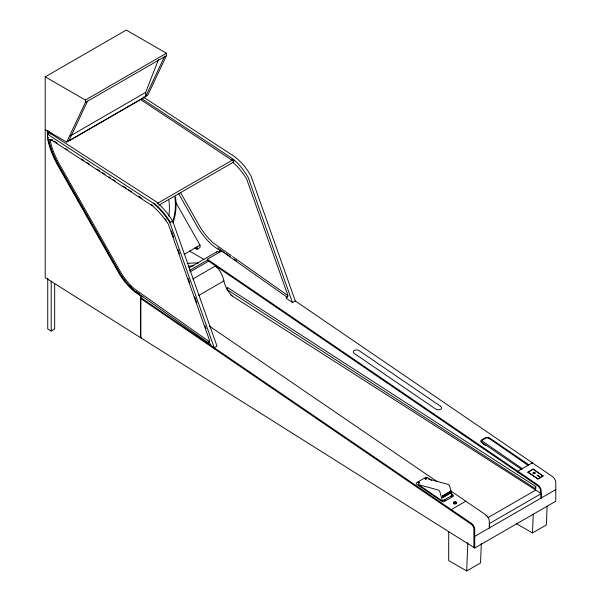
<?xml version="1.0" encoding="UTF-8"?>
<svg xmlns="http://www.w3.org/2000/svg" width="601" height="601" viewBox="0 0 601 601"><rect width="100%" height="100%" fill="white"/><g stroke="black" fill="none" stroke-linecap="round" stroke-linejoin="round"><path stroke-width="0.9" d="M448.699 531.727L448.699 560.56L466.692 570.95L467.818 542.831L467.12 543.229M481.333 543.266L480.545 562.949L466.692 570.95M516.357 523.629L532.509 532.952L533.252 514.208M547.113 506.207L546.362 524.951L532.509 532.952M227.418 289.847L227.539 287.526L535.829 486.555L535.709 488.876L227.418 289.847A2.442 1.322 -57.2 0 1 227.539 287.526M451.201 510.519L451.276 509.61L465.828 501.211M454.138 502.954L455.37 502.068L455.701 502.489L454.138 502.954L455.37 502.068M454.484 503.195L455.716 502.301M517.709 472.123L517.784 471.207L532.336 462.808L532.261 463.724M527.971 472.273L533.185 469.08L543.049 476.015L537.85 479.02L527.971 472.273L533.185 469.08M537.85 479.02L543.064 475.827M209.103 341.09L209.554 343.051L210.876 344.673M87.468 101.246L68.762 141.047L145.66 96.648L145.66 92.389L158.424 59.732M49.267 139.687L48.283 139.282A58.643 33.859 60 0 0 58.395 165.23L118.532 271.321A46.007 26.564 60 0 0 135.616 291.853M66.688 142.046L85.387 102.448L85.387 100.044L166.447 53.249L166.447 55.645L147.741 95.243L66.688 142.046L45.21 129.643M145.66 96.445L164.366 56.847M208.277 342.84L209.343 341.939L209.043 341.518L134.421 288.841A43.625 25.189 60 0 1 119.742 270.623L59.634 164.584A56.261 32.484 60 0 1 49.913 139.68M141.137 337.394L140.611 337.694L45.21 277.639L45.21 76.845L126.263 30.05L166.447 53.249M85.387 102.448L166.447 55.645M49.365 132.844L47.284 134.046L153.285 203.243A51.739 29.87 60 0 1 169.91 222.67L214.249 347.776L217.021 346.176L172.682 221.07A51.739 29.87 60 0 0 156.057 201.643L49.365 132.844L49.365 131.243M50.176 133.978L51.791 133.039M48.801 138.981L47.757 139.582A58.643 33.859 60 0 0 57.876 165.53L118.014 271.622A46.007 26.564 60 0 0 135.097 292.154L140.611 295.925L140.611 337.694M47.284 130.845L47.757 139.582L52.43 139.958L50.739 139.687M70.385 135.849L145.66 92.389M157.387 203.408L232.091 160.279L140.431 99.45M158.837 205.204L233.541 162.082M169.91 222.67L172.682 221.07M47.742 278.195L47.742 329.04L51.205 331.038L54.676 329.04L54.676 283.74M184.109 254.328L200.028 245.14L175.222 201.38M194.732 247.928L197.045 249.265L200.028 247.537L200.028 245.14M188.894 267.963L217.224 251.609M140.611 295.925L141.656 295.324M219.59 252.593L219.59 250.324L220.635 249.723M143.263 96.986L234.337 156.44A40.68 23.484 60 0 1 250.963 175.875L295.301 300.981L552.379 476.495A5.311 3.065 60 0 1 555.79 482.783L555.79 501.226L474.737 548.022L140.814 337.822L140.814 297.638L142.888 296.436M540.412 493.09L540.389 490.273A4.132 2.389 60 0 0 538.105 486.074L207.322 260.203L207.322 259.241L221.867 250.842L224.173 252.412M189.458 270.518L207.322 260.203M189.999 271.907L208.675 261.127M192.868 278.977L215.601 265.852L216.473 267.437M198.743 295.444L223.91 280.915A17.887 10.33 60 0 0 215.601 265.852M140.814 337.822L141.333 337.522M208.239 343.013L207.713 343.314L209.839 341.248L168.333 224.12A60.37 34.858 60 0 0 153.105 206.323L51.911 140.258M232.797 162.3A43.542 25.137 60 0 1 246.613 178.925L288.127 296.045L286.001 298.119L292.529 302.581L295.301 300.981M442.374 496.013L450.502 491.438L450.945 492.993L442.817 497.575L442.374 496.013L450.502 491.438M450.292 492.054L442.99 496.268L443.192 496.974L450.495 492.76L450.292 492.054L449.488 491.949L449.691 492.655L450.495 492.76M449.691 492.655L442.381 496.877L443.192 496.974M442.449 501.031L439.834 491.753A1.743 1.007 60 0 0 438.377 490.055L418.379 484.594L442.449 501.031L452.252 495.367L449.638 486.089A1.743 1.007 60 0 0 448.181 484.391L428.19 478.937M487.809 517.739L535.709 490.085M489.282 523.621L541.246 493.624L230.716 295.001M474.737 536.385L555.79 489.59M418.566 482.438C417.132 483.61 421 483.347 419.122 482.415M48.824 137.494L47.93 137.253M450.945 492.993L450.344 491.415M442.817 497.575L442.539 496.035M45.21 76.845L85.387 100.044M189.383 251L203.852 259.347M54 140.987L57.133 143.03M65.764 148.665L67.335 149.694M81.451 158.912L83.809 160.444M86.942 162.495L89.294 164.028M97.144 169.151L99.496 170.684M102.636 172.735L104.987 174.275M108.909 176.829L110.479 177.858M112.83 179.391L115.182 180.931M123.032 186.047L126.165 188.098M128.516 189.638L131.657 191.681M138.718 196.294L141.859 198.338M151.272 204.483L152.834 205.512M231.46 159.866L232.091 160.279M141.866 98.759L231.565 158.04A40.68 23.484 60 0 1 248.198 177.475L292.529 302.581M217.87 247.837L219.252 248.784M225.713 253.464L230.326 256.612M234.172 259.241L236.478 260.811M219.59 250.324L214.076 246.553A46.007 26.564 60 0 1 196.993 226.021L178.505 193.417M528.872 464.813L489.537 437.956A2.93 1.833 4.7 0 0 485.405 437.746L481.927 439.752A2.93 1.833 4.7 0 0 481.919 442.359L521.247 469.208M487.929 437.573L528.009 465.339M533.17 469.268L543.049 476.015M527.986 472.085L537.865 478.832M522.615 468.915L481.123 440.255M207.322 259.241L537.827 484.894A5.311 3.065 60 0 1 541.246 491.182L541.246 497.989M209.554 326.238L437.182 481.649M450.344 490.634L485.871 514.892A5.311 3.065 60 0 1 489.282 521.187L489.282 527.986M431.683 480.515L427.897 477.93A1.991 1.255 4.7 0 0 425.08 477.787L416.816 482.558A1.991 1.255 4.7 0 0 416.816 484.331L441.825 501.407A1.675 1.052 4.7 0 0 444.192 501.527L452.906 496.501A1.675 1.052 4.7 0 0 452.906 495.006L451.389 493.969M136.134 291.553L139.582 293.912M140.814 297.638L471.319 523.291A5.311 3.065 60 0 1 474.737 529.586L474.737 548.022M140.814 298.599L471.597 524.478A4.132 2.389 60 0 1 473.881 528.677L473.904 547.496M482.633 443.568L485.713 445.702M231.115 255.575L213.573 243.15A43.625 25.189 60 0 1 198.893 224.932L180.398 192.297M232.632 256.65L287.428 295.286M219.913 249.836L287.24 297.3M208.389 342.87L135.638 291.695A45.796 26.436 60 0 1 118.637 271.261L58.507 165.17A58.432 33.739 60 0 1 48.418 139.319M485.766 515.786L486.149 516.079M171.345 230.867L173.531 237.027M177.904 249.362L179.466 253.765M188.203 278.421L189.766 282.823M194.754 296.917L196.94 303.077M205.054 325.975L205.993 328.619M541.043 493.737L541.043 498.101M489.454 523.531L489.454 527.888M197.045 246.861L197.045 249.265M51.205 281.118L51.205 331.038M48.283 130.815L48.283 134.391M168.873 200.125A53.91 44.016 61.4 0 1 168.813 216.15M481.393 442.629A2.93 1.833 4.7 0 1 481.108 442.171M481.033 441.45A2.93 1.833 4.7 0 1 481.867 440.435L485.353 438.422A2.93 1.833 4.7 0 1 489.477 438.632M535.709 488.876A2.442 1.322 -57.2 0 1 535.829 486.555M232.061 160.52A1.225 0.706 60 0 1 232.925 160.016A1.225 0.706 60 0 1 233.797 161.519A1.225 0.706 60 0 1 232.925 162.015M455.949 502.526A1.472 0.924 4.7 0 1 455.851 503.878A1.472 0.924 4.7 0 1 453.71 503.593A1.472 0.924 4.7 0 1 454.183 502.286M175.507 196.88A54.661 44.624 61.4 0 1 172.915 222.896M232.226 295.97A17.887 10.33 60 0 1 227.681 290.306L226.93 289.013A17.887 10.33 60 0 1 223.91 280.915M174.838 196.873A53.91 44.016 61.4 0 1 172.592 221.679M216.871 252.12A1.961 1.134 60 0 1 219.185 252.736M131.386 287.301A46.007 26.564 60 0 1 129.854 285.73M153.803 202.943A51.739 29.87 60 0 1 170.429 222.37M165.358 218.899A60.37 34.858 60 0 1 166.154 219.966M187.422 263.478A38.93 22.477 0 0 1 198.375 263.028M188.143 266.19A38.93 22.477 0 0 1 193.973 265.792M418.258 482.318C419.265 484.226 420.354 481.07 418.258 482.318M425.132 478.704C426.147 480.612 427.236 477.464 425.132 478.704M425.17 478.328C426.177 480.237 427.266 477.081 425.17 478.328M444.177 500.317L445.138 500.445L444.177 500.317M444.214 499.934L445.176 500.07L444.214 499.934M450.938 496.418L451.899 496.546L450.938 496.418M450.968 496.035L451.929 496.163L450.968 496.035M537.384 475.188L537.039 475.383L539.803 476.833L537.384 475.188M440.556 406.261L359.143 350.676A3.426 2.149 4.7 0 0 354.305 350.428A3.426 2.149 4.7 0 0 354.297 353.478L435.702 409.056A3.426 2.149 4.7 0 0 440.548 409.311A3.426 2.149 4.7 0 0 440.556 406.261M533.5 473.588A0.977 0.616 4.7 0 0 535.025 473.205A0.977 0.616 4.7 0 0 533.628 472.536A0.977 0.616 4.7 0 0 533.5 473.588M533.515 473.4A0.977 0.616 4.7 0 0 535.04 473.017A0.977 0.616 4.7 0 0 533.643 472.341A0.977 0.616 4.7 0 0 533.515 473.4M453.92 503.157A1.472 0.924 4.7 0 0 456.377 502.864A1.472 0.924 4.7 0 0 454.581 501.64A1.472 0.924 4.7 0 0 453.92 503.157"/></g></svg>
